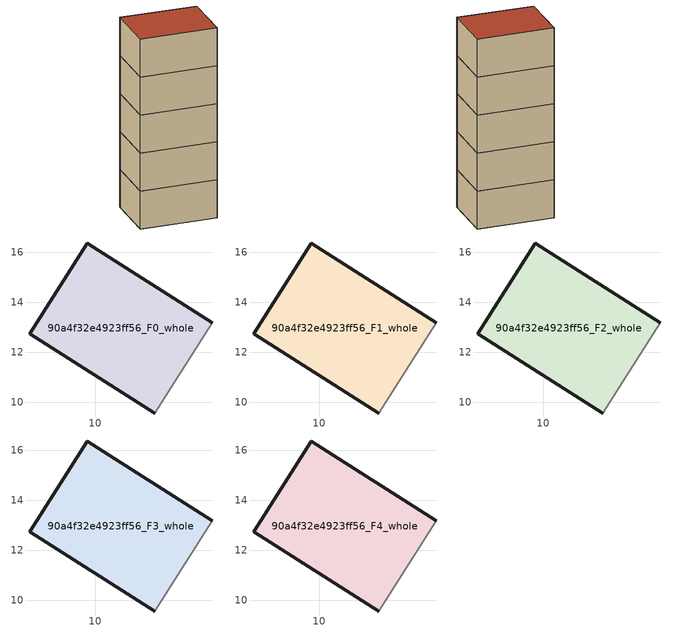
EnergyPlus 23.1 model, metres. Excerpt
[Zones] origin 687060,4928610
90a4f32e4923ff56_F0_whole
 floor ground (EU_floor_Construction): 12.39,9.57 14.69,13.18 9.68,16.37 7.38,12.75 z0
 wall outside (EU_wall_Construction): 12.39,9.57 7.38,12.75 9.68,16.37 14.69,13.18 z0:3
 wall adiabatic (EU_wall_Construction): 14.69,13.18 12.39,9.57 z0:3
90a4f32e4923ff56_F1_whole
 floor to 90a4f32e4923ff56_F0_whole (EU_floor_Construction): 12.39,9.57 14.69,13.18 9.67,16.37 7.38,12.75 z3
 wall outside (EU_wall_Construction): 12.39,9.57 7.38,12.75 9.68,16.37 14.69,13.18 z3:6
 wall adiabatic (EU_wall_Construction): 14.69,13.18 12.39,9.57 z3:6
90a4f32e4923ff56_F2_whole
 floor to 90a4f32e4923ff56_F1_whole (EU_floor_Construction): 12.39,9.57 14.69,13.18 9.67,16.37 7.38,12.75 z6
 wall outside (EU_wall_Construction): 12.39,9.57 7.38,12.75 9.68,16.37 14.69,13.18 z6:9
 wall adiabatic (EU_wall_Construction): 14.69,13.18 12.39,9.57 z6:9
90a4f32e4923ff56_F3_whole
 floor to 90a4f32e4923ff56_F2_whole (EU_floor_Construction): 12.39,9.57 14.69,13.18 9.67,16.37 7.38,12.75 z9
 wall outside (EU_wall_Construction): 12.39,9.57 7.38,12.75 9.68,16.37 14.69,13.18 z9:12
 wall adiabatic (EU_wall_Construction): 14.69,13.18 12.39,9.57 z9:12
90a4f32e4923ff56_F4_whole
 floor to 90a4f32e4923ff56_F3_whole (EU_floor_Construction): 12.39,9.57 14.69,13.18 9.67,16.37 7.38,12.75 z12
 wall outside (EU_wall_Construction): 12.39,9.57 7.38,12.75 9.68,16.37 14.69,13.18 z12:15
 wall adiabatic (EU_wall_Construction): 14.69,13.18 12.39,9.57 z12:15
 roof outside (EU_roof_Construction): 14.69,13.18 12.39,9.57 7.38,12.75 9.68,16.37 z15
[Building]
EU S2 Campaign: North Axis=0; Terrain=City; Solar Distribution=FullExterior
[Site:Location]
Bologna: Latitude=44.5; Longitude=11.25; Time Zone=1; Elevation=37
[SizingPeriod:WeatherFileDays]
AnnualSizingPeriod: Begin Month=1; Begin Day of Month=1; End Month=12; End Day of Month=31; Day of Week for Start Day=Monday; Use Weather File Daylight Saving Period=No; Use Weather File Rain and Snow Indicators=No
[MATERIAL]
EU_InternalMass_Material: Roughness=MediumRough; Thickness=0.1; Conductivity=1; Density=1800; Specific Heat=900; Thermal Absorptance=0.9; Solar Absorptance=0.7; Visible Absorptance=0.7
[MATERIAL:NOMASS] Roughness=MediumRough; Thermal Absorptance=0.9; Solar Absorptance=0.7; Visible Absorptance=0.7
Name | Thermal Resistance
EU_wall_NoMass | 0.905828
EU_roof_NoMass | 0.37593
EU_floor_NoMass | 0.67114
[CONSTRUCTION]
EU_wall_Construction: EU_wall_NoMass
EU_roof_Construction: EU_roof_NoMass
EU_floor_Construction: EU_floor_NoMass
EU_InternalMass_Construction: EU_InternalMass_Material
[ZONE] Type=1; Multiplier=1; Ceiling Height=autocalculate; Floor Area=autocalculate; Part of Total Floor Area=Yes
Name | Volume
90a4f32e4923ff56_F0_whole | 76.3535
90a4f32e4923ff56_F1_whole; 90a4f32e4923ff56_F2_whole; 90a4f32e4923ff56_F3_whole; 90a4f32e4923ff56_F4_whole | 76.3542
[INTERNALMASS] Construction=EU_InternalMass_Construction; Surface Area=25.4513
Name | Zone or ZoneList
90a4f32e4923ff56_F0_whole_EU_InternalMass | 90a4f32e4923ff56_F0_whole
90a4f32e4923ff56_F1_whole_EU_InternalMass | 90a4f32e4923ff56_F1_whole
90a4f32e4923ff56_F2_whole_EU_InternalMass | 90a4f32e4923ff56_F2_whole
90a4f32e4923ff56_F3_whole_EU_InternalMass | 90a4f32e4923ff56_F3_whole
90a4f32e4923ff56_F4_whole_EU_InternalMass | 90a4f32e4923ff56_F4_whole
[OTHEREQUIPMENT] Fuel Type=Electricity; Design Level Calculation Method=Watts/Area; Power per Zone Floor Area=1; Fraction Latent=0; Fraction Radiant=0; Fraction Lost=0; Carbon Dioxide Generation Rate=0; EndUse Subcategory=EU_Step8_InternalGains
Name | Zone or ZoneList or Space or SpaceList | Schedule
EU_Step8_InternalGain_90a4f32e4923ff56_F0_whole_f000 | 90a4f32e4923ff56_F0_whole | EU_Step8_GainSchedule_90a4f32e4923ff56_F0_whole_f000
EU_Step8_InternalGain_90a4f32e4923ff56_F1_whole_f000 | 90a4f32e4923ff56_F1_whole | EU_Step8_GainSchedule_90a4f32e4923ff56_F1_whole_f000
EU_Step8_InternalGain_90a4f32e4923ff56_F2_whole_f000 | 90a4f32e4923ff56_F2_whole | EU_Step8_GainSchedule_90a4f32e4923ff56_F2_whole_f000
EU_Step8_InternalGain_90a4f32e4923ff56_F3_whole_f000 | 90a4f32e4923ff56_F3_whole | EU_Step8_GainSchedule_90a4f32e4923ff56_F3_whole_f000
EU_Step8_InternalGain_90a4f32e4923ff56_F4_whole_f000 | 90a4f32e4923ff56_F4_whole | EU_Step8_GainSchedule_90a4f32e4923ff56_F4_whole_f000
[ZONEVENTILATION:DESIGNFLOWRATE] Schedule=EU_AlwaysOn; Design Flow Rate Calculation Method=AirChanges/Hour; Air Changes per Hour=0.73129; Ventilation Type=Natural; Fan Pressure Rise=0; Fan Total Efficiency=1; Constant Term Coefficient=1; Temperature Term Coefficient=0; Velocity Term Coefficient=0; Velocity Squared Term Coefficient=0; Minimum Indoor Temperature=-100; Maximum Indoor Temperature=100; Delta Temperature=-100; Minimum Outdoor Temperature=-100; Maximum Outdoor Temperature=100; Maximum Wind Speed=40
Name | Zone or ZoneList or Space or SpaceList
EU_ConstantAir_90a4f32e4923ff56_F0_whole | 90a4f32e4923ff56_F0_whole
EU_ConstantAir_90a4f32e4923ff56_F1_whole | 90a4f32e4923ff56_F1_whole
EU_ConstantAir_90a4f32e4923ff56_F2_whole | 90a4f32e4923ff56_F2_whole
EU_ConstantAir_90a4f32e4923ff56_F3_whole | 90a4f32e4923ff56_F3_whole
EU_ConstantAir_90a4f32e4923ff56_F4_whole | 90a4f32e4923ff56_F4_whole
[HVACTEMPLATE:THERMOSTAT] Constant Heating Setpoint=20; Constant Cooling Setpoint=50
EU_HeatOnly_90a4f32e4923ff56_F0_whole; EU_HeatOnly_90a4f32e4923ff56_F1_whole; EU_HeatOnly_90a4f32e4923ff56_F2_whole; EU_HeatOnly_90a4f32e4923ff56_F3_whole; EU_HeatOnly_90a4f32e4923ff56_F4_whole
[HVACTEMPLATE:ZONE:IDEALLOADSAIRSYSTEM] System Availability Schedule=EU_AlwaysOn; Maximum Heating Supply Air Temperature=50; Minimum Cooling Supply Air Temperature=13; Maximum Heating Supply Air Humidity Ratio=0.0156; Minimum Cooling Supply Air Humidity Ratio=0.0077; Heating Limit=NoLimit; Cooling Limit=NoLimit; Heating Availability Schedule=EU_AlwaysOn; Cooling Availability Schedule=EU_CoolingOff; Dehumidification Control Type=ConstantSensibleHeatRatio; Cooling Sensible Heat Ratio=0.7; Dehumidification Setpoint=60; Humidification Control Type=None; Humidification Setpoint=30; Outdoor Air Method=None; Outdoor Air Flow Rate per Person=0.00944; Outdoor Air Flow Rate per Zone Floor Area=0; Outdoor Air Flow Rate per Zone=0; Demand Controlled Ventilation Type=None; Outdoor Air Economizer Type=NoEconomizer; Heat Recovery Type=None; Sensible Heat Recovery Effectiveness=0.7; Latent Heat Recovery Effectiveness=0.65
Name | Template Thermostat
90a4f32e4923ff56_F0_whole | EU_HeatOnly_90a4f32e4923ff56_F0_whole
90a4f32e4923ff56_F1_whole | EU_HeatOnly_90a4f32e4923ff56_F1_whole
90a4f32e4923ff56_F2_whole | EU_HeatOnly_90a4f32e4923ff56_F2_whole
90a4f32e4923ff56_F3_whole | EU_HeatOnly_90a4f32e4923ff56_F3_whole
90a4f32e4923ff56_F4_whole | EU_HeatOnly_90a4f32e4923ff56_F4_whole
[SIZING:ZONE] Zone Cooling Design Supply Air Temperature Input Method=SupplyAirTemperature; Zone Cooling Design Supply Air Temperature=13; Zone Heating Design Supply Air Temperature Input Method=SupplyAirTemperature; Zone Heating Design Supply Air Temperature=50; Zone Cooling Design Supply Air Humidity Ratio=0.008; Zone Heating Design Supply Air Humidity Ratio=0.008; Cooling Design Air Flow Method=DesignDay; Cooling Design Air Flow Rate=0; Cooling Minimum Air Flow per Zone Floor Area=0.000762; Cooling Minimum Air Flow=0; Cooling Minimum Air Flow Fraction=0.2; Heating Design Air Flow Method=DesignDay; Heating Design Air Flow Rate=0; Heating Maximum Air Flow per Zone Floor Area=0.002032; Heating Maximum Air Flow=0.141576; Heating Maximum Air Flow Fraction=0.3; Account for Dedicated Outdoor Air System=No; Dedicated Outdoor Air System Control Strategy=NeutralSupplyAir; Dedicated Outdoor Air Low Setpoint Temperature for Design=autosize; Dedicated Outdoor Air High Setpoint Temperature for Design=autosize; Zone Load Sizing Method=Sensible Load Only No Latent Load; Zone Latent Cooling Design Supply Air Humidity Ratio Input Method=HumidityRatioDifference; Zone Cooling Design Supply Air Humidity Ratio Difference=0.005; Zone Latent Heating Design Supply Air Humidity Ratio Input Method=HumidityRatioDifference; Zone Humidification Design Supply Air Humidity Ratio Difference=0.005
90a4f32e4923ff56_F0_whole; 90a4f32e4923ff56_F1_whole; 90a4f32e4923ff56_F2_whole; 90a4f32e4923ff56_F3_whole; 90a4f32e4923ff56_F4_whole
[SCHEDULE:CONSTANT]
Name | Hourly Value
EU_AlwaysOn | 1
EU_CoolingOff | 0
[SCHEDULE:FILE] Column Number=1; Rows to Skip at Top=0; Number of Hours of Data=8760; Column Separator=Comma; Interpolate to Timestep=No; Minutes per Item=60; Adjust Schedule for Daylight Savings=Yes
Name | File
EU_Step8_GainSchedule_90a4f32e4923ff56_F0_whole_f000 | ../../schedules/90a4f32e4923ff56/90a4f32e4923ff56_F0_whole_f000_gain.csv
EU_Step8_GainSchedule_90a4f32e4923ff56_F1_whole_f000 | ../../schedules/90a4f32e4923ff56/90a4f32e4923ff56_F1_whole_f000_gain.csv
EU_Step8_GainSchedule_90a4f32e4923ff56_F2_whole_f000 | ../../schedules/90a4f32e4923ff56/90a4f32e4923ff56_F2_whole_f000_gain.csv
EU_Step8_GainSchedule_90a4f32e4923ff56_F3_whole_f000 | ../../schedules/90a4f32e4923ff56/90a4f32e4923ff56_F3_whole_f000_gain.csv
EU_Step8_GainSchedule_90a4f32e4923ff56_F4_whole_f000 | ../../schedules/90a4f32e4923ff56/90a4f32e4923ff56_F4_whole_f000_gain.csv
